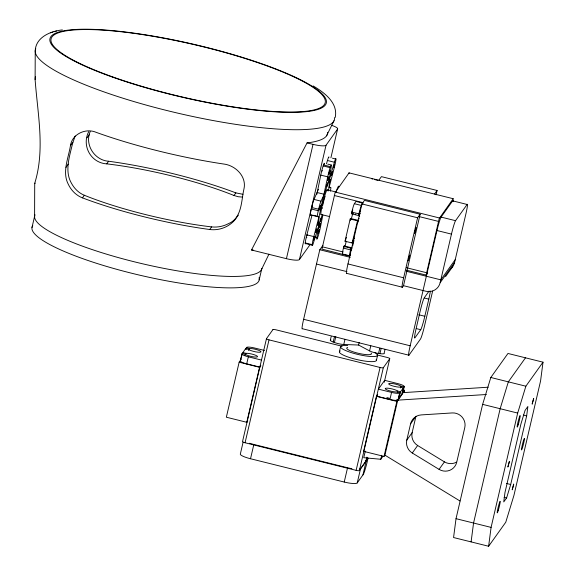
<?xml version="1.0" encoding="UTF-8"?>
<svg xmlns="http://www.w3.org/2000/svg" width="575" height="575" viewBox="0 0 575 575"><rect width="100%" height="100%" fill="white"/><g stroke="black" fill="none" stroke-linecap="round" stroke-linejoin="round"><path stroke-width="0.86" d="M34.593 217.142L34.716 183.324C45.252 149.45 37.605 113.987 35.118 79.602L35.233 50.751C35.772 37.167 50.773 31.064 62.373 29.922M322.201 214.82L313.706 242.01A7.475 0.575 -76 0 1 312.203 245.187L305.232 243.455L305.246 242.938A7.475 0.575 -76 0 1 306.863 234.859L312.045 215.028L310.407 215A7.475 0.575 -76 0 1 311.305 208.998L311.65 207.503A7.475 0.575 -76 0 1 314.029 199.432L318.392 189.312M312.203 245.187L312.218 244.67A7.475 0.575 -76 0 1 313.828 236.591L319.017 216.761L327.736 176.841A7.475 0.575 -76 0 1 330.136 167.663L330.474 166.685A7.475 0.575 -76 0 1 331.229 166.7L329.288 179.652L329.108 187.479L328.303 190.936M332.436 158.183L335.922 159.052L335.908 159.57A7.475 0.575 -76 0 1 334.298 167.648L329.108 187.479L330.747 187.507A7.475 0.575 -76 0 1 330.352 191.209M35.118 79.602L35.355 76.676M349.104 173.362L349.075 172.831L335.088 192.647L321.942 249.126L349.794 256.127M456.025 518.679L453.567 537.539L488.621 546.25L505.77 522.215L513.949 495.348L540.558 381.031L543.016 362.171L507.962 353.46L490.813 377.488L482.633 404.354L456.025 518.679L491.086 527.39L488.621 546.25M471.098 541.894L473.556 523.034L500.157 408.717L508.336 381.843L525.485 357.815M526.657 415.912L527.886 406.482L525.033 410.485L520.943 423.919L504.979 492.509L503.75 501.939L506.604 497.936L510.693 484.502L526.657 415.912L523.322 415.078M335.203 117.487C338.395 102.839 324.113 92.388 313.138 85.934M315.15 237.108L316.897 237.54L318.838 224.581L319.017 216.761L310.407 215M311.938 208.258L311.938 208.804M358.994 218.809L359.08 218.342M306.669 237.77L306.755 237.31M74.944 136.57L72.486 143.808C69.647 156.141 64.35 171.077 71.422 183.195C74.24 188.471 78.725 192.992 84.324 195.256A114.497 21.85 13.1 0 0 211.586 226.895C217.408 227.571 223.402 226.334 228.577 223.603C242.154 217.925 241.191 200.689 243.98 188.852C246.79 176.353 235.29 165.262 223.481 163.997A143.671 27.413 13.1 0 1 96.219 132.358C85.804 127.779 72.105 134.025 70.438 145.712C68.504 157.909 61.956 171.954 68.224 184.137C71.07 190.239 76.108 195.45 82.455 197.865A127.578 24.344 13.1 0 0 209.717 229.504C220.275 230.942 231.689 225.939 237.144 216.66M316.868 194.292L320.764 175.109A7.475 0.575 -76 0 1 323.164 165.931L323.502 164.953A7.475 0.575 -76 0 1 324.35 164.27M322.834 215.179L320.39 227.398A7.475 0.575 -76 0 1 317.989 236.577L317.652 237.547A7.475 0.575 -76 0 1 316.897 237.54M452.913 200.898L453.201 198.713L439.214 218.529L426.104 275.152L427.678 272.974M31.984 227.535L34.644 216.099M241.148 359.397L239.15 362.2L226.349 417.213L246.768 422.287L247.789 420.857M259.181 279.881L261.841 268.446A116.581 22.245 13.1 0 1 141.091 263.443A116.581 22.245 13.1 0 1 35.075 214.834M260.856 365.772L259.893 367.13L246.704 363.853A7.475 1.423 13.1 0 1 240.364 360.798L242.212 353.481L245.23 354.229A6.469 1.236 13.1 0 0 254.509 356.996A6.469 1.236 13.1 0 0 255.724 355.3A6.469 1.236 13.1 0 0 245.884 353.316L242.866 352.561L242.499 354.121M242.212 353.481L240.364 360.798M245.928 349.32L246.502 347.465A7.475 1.423 13.1 0 1 254.624 348.012L264.522 350.47M246.136 349.025L246.502 347.465M245.029 355.106L245.23 354.229M245.525 354.876L245.884 353.316M248.458 350.304L248.659 349.42L245.64 348.673L242.866 352.561M248.953 350.067L249.313 348.507A6.469 1.236 13.1 0 1 259.152 350.491A6.469 1.236 13.1 0 1 257.938 352.195A6.469 1.236 13.1 0 1 248.659 349.42M246.704 363.853L248.335 356.823A7.475 1.423 13.1 0 1 242.003 353.769M246.768 422.287L259.569 367.274L260.59 365.844M272.895 329.647L266.477 338.639L242.535 441.528A3.019 0.575 13.1 0 0 245.058 442.757L356.133 470.364A3.019 0.575 13.1 0 0 359.368 470.566L365.801 461.588L366.814 457.226M243.117 442.096L240.379 453.869A11.96 2.278 13.1 0 0 250.52 458.749L344.231 482.044A11.96 2.278 13.1 0 0 357.233 482.914L363.307 474.411A11.96 0.92 -76 0 0 367.396 460.97L368.058 458.117L360.561 468.625L357.233 482.914M327.664 132.437A150.018 28.621 13.1 0 1 307.064 142.88L251.498 249.996L286.422 258.678L313.03 144.361A11.96 2.278 13.1 0 0 326.025 145.238L337.604 129.016A11.96 2.278 13.1 0 0 331.617 125.336M245.065 442.757L269.007 339.868A3.019 0.575 13.1 0 1 266.498 338.646M250.52 458.749L253.848 444.453A11.96 2.278 13.1 0 1 249.687 443.253M286.422 258.678A11.96 2.278 13.1 0 0 299.424 259.555L326.025 145.238M317.378 216.732A7.475 0.575 -76 0 1 318.277 210.73L318.622 209.235A7.475 0.575 -76 0 1 321.001 201.164L324.243 194.292L329.288 179.652L334.42 162.229A7.475 0.575 -76 0 1 335.922 159.052M330.898 157.809L337.604 129.016M432.644 291.029L424.609 325.558A11.96 0.92 -76 0 1 420.519 338.991L408.94 355.213L302.385 328.728A11.96 0.92 -76 0 1 303.622 319.298L319.801 249.758L322.891 245.424M350.577 254.639L349.765 255.782L342.65 254.013A7.475 0.575 -76 0 1 343.419 248.12L344.181 245.92L351.296 247.688A6.469 0.496 -76 0 0 352.13 247.703M354.171 238.956A6.469 0.496 -76 0 0 352.511 242.463L352.137 242.988L345.022 241.213L350.189 219.01L350.563 218.486L357.679 220.254A6.469 0.496 -76 0 0 358.52 220.268M360.597 211.169A6.469 0.496 -76 0 0 358.893 215.028L358.52 215.546L351.404 213.778L351.799 212.11A7.475 0.575 -76 0 1 354.351 203.708L355.982 201.43L363.098 203.198M349.765 255.782A7.475 0.575 -76 0 1 350.534 249.888L351.296 247.688M352.137 242.988L357.679 220.254M358.52 215.546L358.915 213.878A7.475 0.575 -76 0 1 361.467 205.476L362.688 203.766M347.968 263.947L361.934 203.931L364.457 200.395L420.131 214.238L403.506 285.689L402.414 287.22L346.732 273.377A11.96 0.92 -76 0 1 347.968 263.947L403.643 277.79A11.96 0.92 -76 0 0 402.414 287.22M330.316 340.285L331.178 336.591M385.006 349.485L384.201 352.928A7.475 1.423 13.1 0 1 379.946 353.654L378.544 353.46A7.475 1.423 13.1 0 1 369.588 350.901L358.577 345.036L343.771 344.482A7.475 1.423 13.1 0 1 334.42 342.492L333.205 342.032L334.406 336.871M334.42 342.492L335.822 336.461M339.387 351.807L340.572 346.718M343.771 344.482L344.971 339.322M358.577 345.036L359.181 342.448M369.588 350.901L370.789 345.74M344.231 482.044L347.559 467.755A11.96 2.278 13.1 0 0 351.922 468.668M376.417 360.338L377.603 355.257M378.544 353.46L379.744 348.292M379.946 353.654L381.146 348.486M356.133 470.364L380.075 367.475A3.019 0.575 13.1 0 0 383.309 367.684M403.643 277.79L417.608 217.774L420.131 214.238M377.444 394.888L376.424 396.319L363.616 451.339L384.035 456.413L384.927 455.163L397.735 400.15L486.421 394.5M359.389 470.573L383.331 367.684L389.742 358.699A3.019 0.575 13.1 0 0 387.219 357.463L376.805 354.883M365.276 451.181L363.759 457.707L380.787 459.267L382.619 456.694M384.265 382.238L389.742 358.699M362.947 474.907L367.051 457.262M436.08 194.824L437.093 190.476L381.412 176.633L378.889 180.169M377.71 394.824L376.74 396.175L389.929 399.46L391.568 392.423A7.475 1.423 13.1 0 0 399.69 392.969L399.898 392.682L396.879 391.927A6.469 1.236 13.1 0 1 387.04 389.943A6.469 1.236 13.1 0 1 388.254 388.24A6.469 1.236 13.1 0 1 397.533 391.014L400.552 391.762L403.334 387.873L400.308 387.119A6.469 1.236 13.1 0 1 390.468 385.135A6.469 1.236 13.1 0 1 391.683 383.439A6.469 1.236 13.1 0 1 400.962 386.206L404.196 386.666A7.475 1.423 13.1 0 0 397.857 383.611L384.668 380.334L378.379 389.146L391.568 392.423M380.787 459.267L381.714 455.299M397.224 392.33L397.533 391.014M384.035 456.413L396.843 401.4L404.34 390.885A11.96 2.278 13.1 0 0 403.24 389.325M408.94 355.213A11.96 0.92 -76 0 1 410.176 345.783L436.993 230.525A11.96 0.92 -76 0 1 441.082 217.084L452.662 200.862L467.123 204.463A11.96 0.92 -76 0 1 465.894 213.893L454.588 262.473A11.96 11.701 35.5 0 1 450.326 269.035M400.552 387.96L400.962 386.206M389.929 399.46A7.475 1.423 13.1 0 0 398.058 400.006L399.69 392.969M398.058 400.006L399.898 392.682M400.552 391.762L398.921 398.791L401.695 394.903L403.334 387.873M403.988 386.953L402.349 393.99L404.196 386.666M403.938 392.632L404.34 390.885M429.079 291.051L424.242 297.828A11.96 0.92 -76 0 0 420.152 311.262L416.163 328.404A11.96 0.92 -76 0 0 414.934 337.834L420.735 329.705A11.96 0.92 -76 0 0 424.824 316.264L428.813 299.122A11.96 0.92 -76 0 0 430.352 290.993M403.506 285.689L425.924 291.259A11.96 11.701 35.5 0 0 440.155 282.699L451.461 234.118A11.96 0.92 -76 0 1 455.551 220.685L467.123 204.463M406.784 440.141L410.586 423.804L415.941 416.293L412.146 432.63L406.784 440.141A11.96 11.701 35.5 0 0 412.282 453.021L439.077 469.38A11.96 11.701 35.5 0 0 456.715 462.25L464.78 427.577A11.96 11.701 35.5 0 0 452.209 412.936L421.152 414.92A11.96 11.701 35.5 0 0 410.586 423.804M491.086 527.39L517.687 413.073L525.866 386.206L543.016 362.171M322.165 171.077L322.302 170.523M88.658 131.754C81.478 145.849 90.972 162.977 106.727 163.861A114.497 21.85 13.1 0 1 233.989 195.493L238.129 196.722L242.298 197.074M90.21 131.495C84.446 144.656 94.494 160.245 108.589 161.244A127.578 24.344 13.1 0 1 235.858 192.884L242.952 194.3M359.497 216.516L359.641 215.956M312.297 206.669L312.534 205.85M326.471 163.817L327.448 160.497A7.475 0.575 -76 0 1 328.95 157.32M307.223 235.491L307.345 235.11M261.553 269.416L268.949 254.143M326.564 135.815L334.018 120.721M333.68 167.706L334.513 164.155L333.622 167.749M331.61 175.174L332.451 171.623L331.552 175.217M318.622 221.555L317.731 225.141M315.718 232.566L316.581 229.044M313.648 240.034L314.511 236.512M75.059 136.376L75.289 135.995M317.759 225.134L318.643 221.576M316.559 229.022L315.661 232.609M314.489 236.49L313.598 240.077M70.438 145.712L72.766 142.449M65.974 167.382L68.296 164.119M87.112 137.763L89.434 134.507M82.455 197.865L84.324 195.256M106.727 163.861L108.589 161.244M209.717 229.504L211.586 226.895M233.989 195.493L235.858 192.884M238.345 215.151L237.36 216.452M299.424 259.555L309.99 244.742M351.404 213.778L351.778 213.253M345.022 241.213L345.395 240.695A6.469 0.496 -76 0 1 346.416 237.324M434.571 194.012L437.093 190.476M455.249 259.62L440.817 279.845L406.834 271.393M440.155 282.699L454.588 262.473M445.575 276.597L452.798 266.484M412.282 453.021L417.644 445.51A11.96 11.701 35.5 0 1 412.146 432.63M439.077 469.38L444.432 461.869A11.96 11.701 35.5 0 0 456.514 462.149M35.319 183.195L34.716 183.324M349.047 172.859L453.201 198.713M50.327 32.811L52.828 32.092M54.086 31.718L56.53 31.014M403.089 392.639L488.197 387.212M307.064 142.88L313.03 144.361M327.448 160.497L334.42 162.229M327.786 164.134L331.272 164.996M323.502 164.953L330.474 166.685M323.164 165.931L330.136 167.663M374.418 179.508L377.581 180.291M320.764 175.109L327.736 176.841M329.008 187.076L330.747 187.507M441.082 217.084L455.551 220.685M327.118 189.786L336.289 192.072M335.326 192.086L439.451 217.975M334.291 195.5L362.926 202.623M418.456 216.43L438.416 221.389M317.271 192.56L324.243 194.292M361.934 203.931L417.608 217.774M354.351 203.708L361.467 205.476M314.029 199.432L321.001 201.164M436.993 230.525L451.461 234.118M351.799 212.11L358.915 213.878M353.115 213.591L353.56 213.699M355.336 214.137L355.781 214.252M358.448 214.913L358.893 215.028M311.65 207.503L318.622 209.235M311.305 208.998L318.277 210.73M350.189 219.01L357.305 220.778M321.008 214.446L329.346 216.523M312.915 215.244L316.401 216.107M352.065 242.348L352.511 242.463M306.863 234.859L313.828 236.591M343.807 246.445L350.923 248.213M343.419 248.12L350.534 249.888M322.352 246.812L343.174 251.987M406.518 267.734L426.478 272.694M305.246 242.938L312.218 244.67M406.194 270.149L426.154 275.109M319.801 249.758L350.283 257.341M316.473 264.047L346.955 271.63M424.479 298.051L428.813 299.122M418.787 314.769L424.824 316.264M416.408 328.627L420.735 329.705M303.622 319.298L410.176 345.783M490.813 377.488L525.866 386.206M342.096 346.251L276.151 329.856A3.019 0.575 13.1 0 0 272.909 329.655M269.007 339.868L380.075 367.475M482.633 404.354L517.687 413.073M246.294 347.753L249.313 348.507M248.335 356.823L261.524 360.101M396.75 399.338L398.267 399.711M239.15 362.2L259.569 367.274M376.424 396.319L396.843 401.4M506.525 483.467L510.693 484.502M504.103 497.31L506.604 497.936M253.848 444.453L347.559 467.755M417.644 445.51L444.432 461.869M384.927 455.163L459.942 500.969M371.076 353.043A12.707 2.422 13.1 0 1 358.175 353.258A12.707 2.422 13.1 0 1 347.688 347.465M333.205 342.032A7.475 1.423 13.1 0 1 330.855 339.782M402.162 392.919A7.475 1.423 13.1 0 1 402.558 393.695M389.519 398.274A6.469 1.236 13.1 0 1 386.867 397.526M376.187 359.562A19.004 3.623 13.1 0 1 356.579 359.49A19.004 3.623 13.1 0 1 340.235 351.002M374.792 352.533A19.004 3.623 13.1 0 1 369.445 356.392A19.004 3.623 13.1 0 1 344.094 349.816A19.004 3.623 13.1 0 1 347.688 345.503M365.211 461.013A3.019 0.575 13.1 0 1 365.779 461.581M360.561 468.625A11.96 2.278 13.1 0 1 359.217 469.164M336.368 191.144A19.004 1.466 -76 0 1 338.84 186.544M372.047 178.918A7.475 0.575 -76 0 1 372.269 179.141M360.238 213.375A6.469 0.496 -76 0 1 360.13 213.914M359.627 216.135A6.469 0.496 -76 0 1 359.49 216.717M352.647 213.807A6.469 0.496 -76 0 1 351.246 219.01M350.254 220.548A6.469 0.496 -76 0 1 350.563 218.486M351.9 212.822A6.469 0.496 -76 0 1 352.798 209.889M353.956 240.292A6.469 0.496 -76 0 1 352.633 245.971M346.265 241.241A6.469 0.496 -76 0 1 344.856 246.445M343.915 247.523A6.469 0.496 -76 0 1 344.181 245.92M321.238 214.267A12.707 0.978 -76 0 1 323.416 200.689A12.707 0.978 -76 0 1 327.261 190.785M322.18 208.553A7.59 0.582 -76 0 1 322.295 207.683M322.726 205.34A7.59 0.582 -76 0 1 325.148 196.255M305.634 243.462A7.475 0.575 -76 0 1 305.232 243.455M253.079 249.909A123.201 23.51 13.1 0 1 251.498 249.996M259.037 277.725A116.581 22.245 13.1 0 1 142.011 275.713A116.581 22.245 13.1 0 1 32.782 225.666M334.557 117.638A153.532 29.296 13.1 0 1 179.824 113.62A153.532 29.296 13.1 0 1 35.787 48.738M452.662 200.862A11.96 0.92 -76 0 1 453.014 201.631M318.327 233.299L319.233 229.842L318.327 233.299M319.412 227.204L320.332 223.754L319.412 227.204M320.498 221.109L321.411 217.652L320.498 221.109M326.693 186.444L327.599 182.987L326.693 186.444M327.779 180.349L328.692 176.892L327.786 180.277M328.871 174.254L329.791 170.804L328.871 174.254M318.852 210.414L319.779 206.971L318.852 210.414M319.837 209.041L320.749 205.591L319.837 209.041M320.814 207.668L321.734 204.233L320.821 207.589M408.2 260.77L409.666 255.199L408.2 260.77M414.582 233.328L416.056 227.765L414.582 233.328M507.919 466.893L509.414 461.337L507.919 466.893M512.239 489.735L513.705 484.164L512.239 489.735M532.191 403.995L533.679 398.439L532.191 403.995M329.475 182.512L330.381 179.091L329.482 182.44M522.503 447.609A5.98 0.46 -76 0 0 524.443 438.423A5.98 0.46 -76 0 0 521.949 446.552A5.98 0.46 -76 0 0 522.503 447.609M518.19 424.767A5.98 0.46 -76 0 0 520.123 415.581A5.98 0.46 -76 0 0 517.637 423.71A5.98 0.46 -76 0 0 518.19 424.767M498.238 510.507A5.98 0.46 -76 0 0 500.171 501.321A5.98 0.46 -76 0 0 497.684 509.45A5.98 0.46 -76 0 0 498.238 510.507M105.498 74.283A140.717 26.852 13.1 0 0 324.3 104.643A140.717 26.852 13.1 0 0 134.636 33.458A140.717 26.852 13.1 0 0 105.498 74.283M112.887 77.244A141.867 27.068 13.1 0 0 326.269 103.141A141.867 27.068 13.1 0 0 125.278 31.992A141.867 27.068 13.1 0 0 112.887 77.244"/></g></svg>
